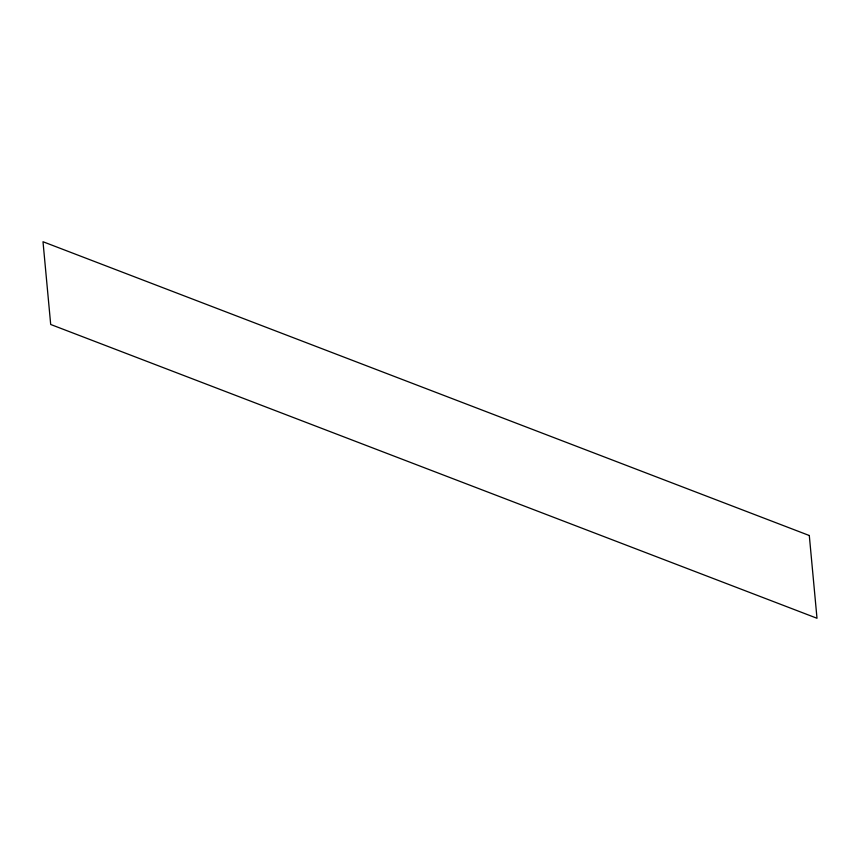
<?xml version="1.0" encoding="UTF-8"?>
<svg xmlns="http://www.w3.org/2000/svg" width="860" height="860" viewBox="0 0 860 860"><rect width="100%" height="100%" fill="white"/><g stroke="black" fill="none" stroke-linecap="round" stroke-linejoin="round"><path stroke-width="1.29" d="M809.303 535.522L43 241.735L50.697 324.478L817 618.265L809.303 535.522"/></g></svg>
